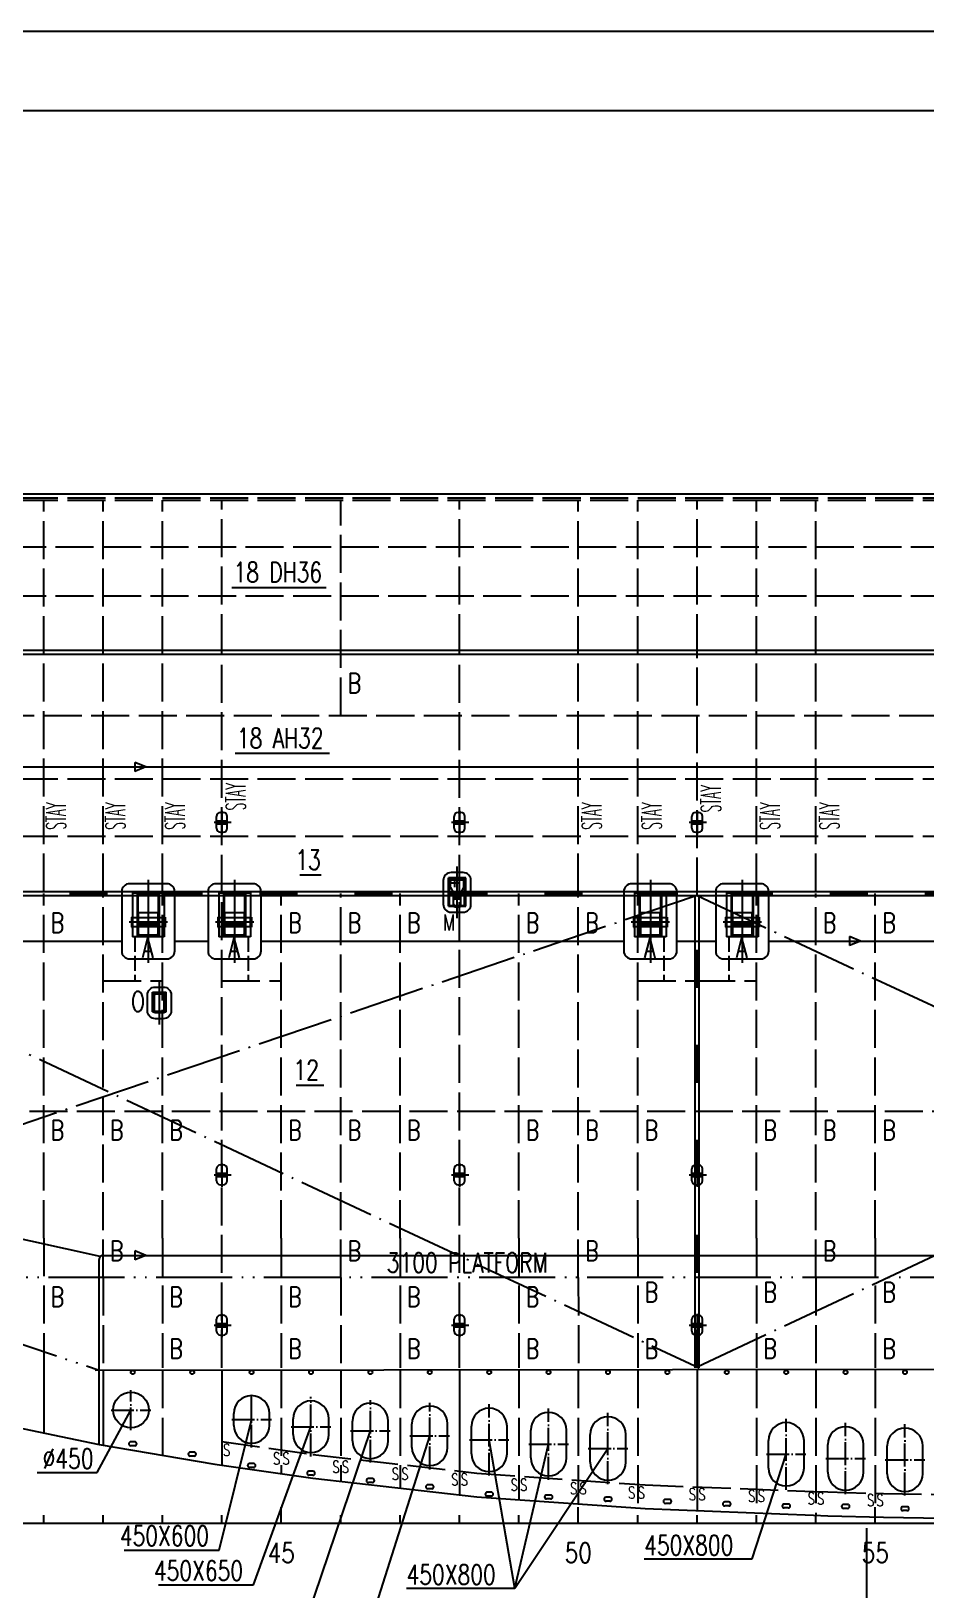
# Model space of a CAD drawing. Extents: x 373818 to 564480, y 322172 to 634257.
# Drawn here: x 444682 to 455978, y 332288 to 351972 of the extents above; entities that cross this region are included whole.
import ezdxf
from ezdxf.enums import TextEntityAlignment as Align

# ---------------------------------------------------------------- set-up
doc = ezdxf.new("R2010")
doc.units = 0
doc.header["$LTSCALE"] = 40
doc.header["$MEASUREMENT"] = 0
for name, pattern in [('ACAD_ISO02W100', [15, 12, -3]), ('ACAD_ISO03W100', [30, 12, -18]), ('ACAD_ISO04W100', [30.5, 24, -3, 0.5, -3]), ('ACAD_ISO05W100', [34, 24, -3, 0.5, -3, 0.5, -3]), ('DASHDOT', [1, 0.5, -0.25, 0, -0.25]), ('HIDDEN', [0.375, 0.25, -0.125])]:
    doc.linetypes.add(name, pattern=pattern)
doc.layers.get('0').update_dxf_attribs({"linetype": 'CONTINUOUS'})
for name, color, linetype in [('BT_ENG', 7, 'CONTINUOUS'), ('C-CEN', 4, 'ACAD_ISO04W100'), ('C-CON', 4, 'CONTINUOUS'), ('C-DAS', 4, 'ACAD_ISO02W100'), ('FRAME', 7, 'CONTINUOUS'), ('Y-CON', 2, 'CONTINUOUS'), ('Y-DAS', 2, 'ACAD_ISO02W100'), ('Y-H', 2, 'ACAD_ISO03W100'), ('Y-PH', 2, 'ACAD_ISO05W100')]:
    doc.layers.add(name, color=color, linetype=linetype)
doc.styles.add('ROMANS', font='romans.shx', dxfattribs={"width": 0.75, "height": 250, "bigfont": 'hzdx.shx'})

# ---------------------------------------------------------------- blocks, each defined once
blk = doc.blocks.new('A$C75882CA2')
at = {"layer": 'C-CON'}
for p, q in [((0, 57.23831520974636), (136.0676377064083, 114.4766304192599)), ((0, 57.23831520974636), (136.0676377064083, 2.328306436538696e-10)), ((136.0676377064083, 2.328306436538696e-10), (136.0676377064083, 114.4766304192599))]:
    blk.add_line(p, q, dxfattribs=at)
blk = doc.blocks.new('POT')
at = {"color": 90, "linetype": 'Continuous'}
for p, q in [((-0.9925530907421489, 0), (1.166671234090245, 0)), ((-0.6750000000001819, -0.75), (-0.6750000000001819, 0.75)), ((-0.6750000000001819, 0.1999999999534339), (0.6750000000001819, 0.1999999999534339)), ((-0.1750000000001819, 1.25), (0.1750000000001819, 1.250000000232831)), ((0, 1.440322933252901), (0, -1.517255435232073)), ((0.6750000000001819, -0.75), (0.6750000000001819, 0.7500000002328306)), ((-0.6750000000001819, -0.1999999999534339), (0.6750000000001819, -0.1999999999534339)), ((-0.1750000000001819, -1.25), (0.1750000000001819, -1.25))]:
    blk.add_line(p, q, dxfattribs=at)
for centre, start, end in [((-0.1750000000001819, 0.75), 90, 180), ((0.1750000000001819, 0.7500000002328306), 0, 90), ((-0.1750000000001819, -0.75), 180, 270), ((0.1750000000001819, -0.75), 270, 0)]:
    blk.add_arc(centre, 0.5, start, end, dxfattribs=at)
blk = doc.blocks.new('A$C08F25C4B')
at = {"color": 3, "linetype": 'DASHDOT'}
blk.add_line((-1.455191522836685e-10, -6.333333435002714), (-1.455191522836685e-10, 1), dxfattribs=at)
at = {"color": 5, "linetype": 'HIDDEN'}
for p, q in [((-1.133333333622431, -4.200000094249845), (-1.133333333622431, -0.8666667293291539)), ((-1.133333333622431, -0.8666667293291539), (1.133333333389601, -0.8666667293291539)), ((-0.933333333581686, -4.250307583715767), (-0.933333333581686, -0.8666667293291539)), ((-0.933333333581686, -1.066666730446741), (0.9333333333488554, -1.066666730446741)), ((0.9333333333488554, -4.250307583715767), (0.9333333333488554, -0.8666667293291539)), ((1.133333333389601, -4.200000094249845), (1.133333333389601, -0.8666667293291539)), ((-1.133333333622431, -4.200000094249845), (-0.933333333581686, -4.200000094249845)), ((-0.933333333581686, -4.066666759783402), (-0.7821367206925061, -4.066666759783402)), ((-0.933333333581686, -4.250307583715767), (0.9333333333488554, -4.250307583715767)), ((0.7821367205760907, -4.066666759783402), (0.9333333333488554, -4.066666759783402)), ((0.9333333333488554, -4.200000094249845), (1.133333333389601, -4.200000094249845))]:
    blk.add_line(p, q, dxfattribs=at)
at = {"color": 7, "linetype": 'Continuous'}
for p, q in [((-0.8000000002211891, -4.240000037709251), (-0.8000000002211891, -1.333333351416513)), ((0.7999999999883585, -4.240000037709251), (0.8000000000174623, -1.333333351416513))]:
    blk.add_line(p, q, dxfattribs=at)
at = {"color": 7}
for p, q in [((0.6666666666569654, -1.200000017182902), (-0.6666666668606922, -1.200000017182902)), ((-0.7821367206925061, -4.066666759783402), (0.7821367205760907, -4.066666759783402)), ((0.6666666666278616, -4.133333427133039), (-0.666666666889796, -4.133333426900208)), ((0.6666666666278616, -4.373333372175694), (-0.666666666889796, -4.373333371710032))]:
    blk.add_line(p, q, dxfattribs=at)
blk.add_lwpolyline([(0.6666666669771075, -5.333333434769884), (-0.666666667064419, -5.333333435002714, -0.414213562373095), (-2.000000000436557, -4.000000092433766), (-2.000000000436557, -1.333333333255723, -0.414213562373095), (-0.6666666668606922, 0), (0.6666666668606922, 0, -0.414213562373095), (2.000000000203727, -1.333333333255723), (2.000000000203727, -4.000000101514161, -0.4142135623475221)], format="xyb", close=True, dxfattribs=at)
at = {"color": 7, "linetype": 'Continuous', "extrusion": (0, 0, -1)}
for centre, major_axis, ratio, start_param, end_param in [((-0.6666666668606922, -1.333333351416513), (-0.09428090447608467, 0.09428090447608467), 0.9999999989975119, 5.497787143280894, 7.068583471078279), ((0.6666666666569654, -1.333333351416513), (0.09428090447184034, 0.09428090447184041), 0.9999999971230389, -0.785398164835929, 0.7853981648359287), ((-0.6666666668606922, -4.000000092433766), (-0.09428090459683973, 0.09428090459683972), 0.9999999987642173, 3.926990817777936, 5.497787143164246), ((-0.666666666889796, -4.240000037709251), (0.09428090448032903, 0.09428090448032903), 0.9999999989074766, 2.356194489818887, 3.926990817533503), ((0.6666666666278616, -4.000000092666596), (0.09428090475575139, 0.09428090475575142), 0.9999999969211424, 0.7853981649368769, 2.35619448882572), ((0.6666666666278616, -4.240000037709251), (0.0942809047554483, 0.0942809047554483), 0.9999999969275729, 0.7853981649336617, 2.356194488828935)]:
    blk.add_ellipse(centre, major_axis=major_axis, ratio=ratio, start_param=start_param, end_param=end_param, dxfattribs=at)
blk = doc.blocks.new('*X118')
at = {"color": 0}
for p, q in [((45016.56986430842, -1105591.827123129), (45022.20348385148, -1105586.193503586)), ((45016.56986430858, -1105589.705802785), (45020.08216350806, -1105586.193503586)), ((45016.56986430875, -1105587.584482441), (45017.96084316465, -1105586.193503585)), ((45016.61560235704, -1105593.902705424), (45024.27894996405, -1105586.239357817)), ((45018.44612453646, -1105594.193503588), (45024.56986430872, -1105588.069763816)), ((45020.56744487981, -1105594.193503588), (45024.56986430856, -1105590.191084159)), ((45022.68876522315, -1105594.193503588), (45024.56986430842, -1105592.312404503))]:
    blk.add_line(p, q, dxfattribs=at)
blk = doc.blocks.new('A$C0C446545')
at = {"color": 3, "linetype": 'DASHDOT'}
for p, q in [((0, -7.666666774312034), (0, 1)), ((0.2666666669538245, -1.800000013783574), (-1.066666667873506, -1.800000013783574)), ((-0.4000000004598405, -2.466666685417295), (-0.4000000004598405, -1.133333341917023)), ((0.666666667413665, -3.933333419961855), (-0.666666667413665, -3.933333419961855))]:
    blk.add_line(p, q, dxfattribs=at)
at = {"color": 5, "linetype": 'HIDDEN'}
for p, q in [((-1.466666668333346, -5.666666823206469), (-1.466666668333346, -0.8666667300276458)), ((1.466666668333346, -0.8666667297948152), (-1.466666668333346, -0.8666667300276458)), ((-1.266666668117978, -5.666666823206469), (-1.266666668117978, -0.8666667297948152)), ((1.266666668088874, -1.066666731378064), (-1.266666668117978, -1.066666731145233)), ((1.266666668088874, -5.6666668234393), (1.266666668088874, -0.8666667297948152)), ((1.466666668333346, -5.6666668234393), (1.466666668333346, -0.8666667297948152)), ((-1.466666668333346, -5.666666823206469), (1.466666668333346, -5.6666668234393)), ((-1.266666668117978, -5.514889009762555), (1.266666668088874, -5.514889009762555))]:
    blk.add_line(p, q, dxfattribs=at)
at = {"color": 7, "linetype": 'Continuous'}
for p, q in [((-1.133333334611962, -2.533333352766931), (-1.133333334611962, -1.466666677733883)), ((1.133333334611962, -2.533333352766931), (1.133333334611962, -1.466666677733883)), ((-0.6000000004423782, -5.506666765548289), (-0.6000000004423782, -3.400000082561746)), ((-0.5333333339949604, -4.400000090477988), (-0.5333333339367528, -3.466666749445722)), ((-0.4666666671982966, -3.400000082328916), (0.4666666671982966, -3.400000082328916)), ((0.466666667140089, -4.466666757594794), (-0.4666666672565043, -4.466666757594794)), ((0.5333333339367528, -3.466666749678552), (0.5333333338785451, -4.400000090477988)), ((0.6000000005878974, -5.506666765315458), (0.6000000005878974, -3.400000082561746))]:
    blk.add_line(p, q, dxfattribs=at)
at = {"color": 7}
for p, q in [((-1.133333334611962, -2.533333352766931), (-0.6000000004423782, -3.400000082561746)), ((-0.8666666676581372, -1.200000009033829), (0.8666666676581372, -1.200000009033829)), ((0.6000000005878974, -3.400000082561746), (1.133333334611962, -2.533333352766931)), ((-0.3333333334594499, -5.600000099511817), (0.3333333336340729, -5.600000099511817)), ((-0.3333333334594499, -5.773333434248343), (0.3333333336340729, -5.773333434015512))]:
    blk.add_line(p, q, dxfattribs=at)
blk.add_lwpolyline([(2.333333335991483, -5.333333441056311), (2.333333336020587, -1.333333333255723, 0.414213562373095), (1.000000002677552, 0), (-1.000000001135049, 0, 0.414213562373095), (-2.333333335991483, -1.333333333488554), (-2.333333335991483, -5.333333430811763, 0.414213562373095), (-1.000000002648449, -6.666666774312034), (1.000000002648449, -6.666666774312034, 0.4142135623714967)], format="xyb", close=True, dxfattribs=at)
for centre, major_axis, ratio, start_param, end_param in [((-0.8666666676581372, -1.466666677733883), (0.1885618091554437, 0.1885618091554437), 0.9999999998027771, 0.7853981634960596, 2.356194490093733), ((-0.4000000004598405, -1.800000013783574), (0.3299831660260679, 0.3299831660260679), 0.9999999999999998, 3.307422224985147e-09, 6.283185310487008), ((0.8666666676581372, -1.466666677733883), (-0.1885618091554437, 0.1885618091554437), 0.9999999998027773, 3.926990817085853, 5.497787143683526), ((-0.3333333334594499, -5.333333430811763), (-0.1885618091760232, 0.1885618091760232), 0.9999999996936377, 0.7853981635506293, 2.356194490039163), ((-0.3333333334594499, -5.506666765548289), (-0.1885618091760232, 0.1885618091760232), 0.9999999996936377, 0.7853981635506293, 2.356194490039163), ((0.3333333336340729, -5.333333430811763), (0.1885618091554437, 0.1885618091554437), 0.9999999998027771, 3.926990817085853, 5.497787143683526), ((0.3333333336340729, -5.506666765315458), (0.1885618091554437, 0.1885618091554437), 0.9999999998027771, 3.926990817085853, 5.497787143683526)]:
    blk.add_ellipse(centre, major_axis=major_axis, ratio=ratio, start_param=start_param, end_param=end_param, dxfattribs=at)
at = {"color": 7, "linetype": 'Continuous'}
for centre, major_axis, ratio, start_param, end_param in [((-0.4666666671982966, -3.466666749445722), (0.04714045230227158, 0.04714045230227158), 0.9999999983606968, 0.7853981642170998, 2.356194489372693), ((-0.4666666672565043, -4.400000090477988), (-0.04714045230227158, 0.04714045230227159), 0.9999999983606968, 0.7853981642170997, 2.356194489372693), ((0.4666666671982966, -3.466666749678552), (-0.04714045235049238, 0.04714045235049238), 0.9999999998073206, 3.926990817083581, 5.497787143685798), ((0.466666667140089, -4.400000090477988), (0.04714045230227158, 0.04714045230227158), 0.9999999983606968, 3.926990817806893, 5.497787142962486)]:
    blk.add_ellipse(centre, major_axis=major_axis, ratio=ratio, start_param=start_param, end_param=end_param, dxfattribs=at)
at = {"color": 2, "xscale": 0.1333333334769122, "yscale": 0.1333333344664425, "zscale": 0.1333333333333332}
blk.add_blockref('*X118', (-6002.742655387905, 147408.0935996855), dxfattribs=at)
blk = doc.blocks.new('A$C76640EC8')
at = {"color": 3, "linetype": 'DASHDOT'}
for p, q in [((-9.094947017729282e-13, 5.349999999860302), (4.547473508864641e-13, -5.149999788496643)), ((2.420000000208802, 0), (-2.41999999997779, 0))]:
    blk.add_line(p, q, dxfattribs=at)
at = {"color": 5, "linetype": 'HIDDEN'}
for p, q in [((-2.00000000007185, 3.700000000186265), (2.00000000029786, 3.700000000186265)), ((-2.00000000007185, 3.700000000186265), (-2.000000000069576, -1.850000044330955)), ((-1.400000000058753, 3.700000000186265), (-1.40000000005648, -1.850000044330955)), ((-1.400000000058753, 3.550000000046566), (1.400000000284763, 3.550000000046566)), ((1.400000000284763, 3.700000000186265), (1.400000000287037, -1.850000044330955)), ((2.00000000029786, 3.700000000186265), (2.000000000300133, -1.850000044330955)), ((-2.119999999872562, 0.6250000004656613), (-1.999999999967713, 0.6250000004656613)), ((-2.119999999872562, 0.6250000004656613), (-2.119999999872562, -0.6250000006984919)), ((-1.999999999967713, 0.5750000004190952), (1.999999999968622, 0.5750000004190952)), ((-1.984999999574939, 0.5750000004190952), (-1.994999999817082, 0.5650000001769513)), ((-1.994999999811625, 0.5650000001769513), (-1.994999999811625, -0.5650000004097819)), ((-1.984999999574939, 0.5750000004190952), (-1.984999999574939, -0.5750000006519258)), ((1.984999999575848, 0.5750000004190952), (1.994999999817992, 0.5650000001769513)), ((1.984999999575848, 0.5750000004190952), (1.984999999575848, -0.5750000006519258)), ((1.994999999812535, 0.5650000001769513), (1.994999999812535, -0.5650000004097819)), ((2.119999999873471, 0.6250000004656613), (1.999999999968622, 0.6250000004656613)), ((2.119999999873471, 0.6250000004656613), (2.119999999873471, -0.6250000006984919)), ((-2.119999999872562, -0.6250000006984919), (-1.999999999967713, -0.6250000006984919)), ((-1.999999999967713, -0.5750000006519258), (1.999999999968622, -0.5750000006519258)), ((2.000000000300133, -1.850000044330955), (-2.000000000069576, -1.850000044330955)), ((-1.984999999574939, -0.5750000006519258), (-1.994999999817082, -0.5650000004097819)), ((1.400000000287037, -1.762149308808148), (-1.40000000005648, -1.762149308808148)), ((1.984999999575848, -0.5750000006519258), (1.994999999817992, -0.5650000004097819)), ((2.119999999873471, -0.6250000006984919), (1.999999999968622, -0.6250000006984919))]:
    blk.add_line(p, q, dxfattribs=at)
at = {"color": 1, "linetype": 'Continuous'}
blk.add_line((-1.25000000002683, 0.6000000124331564), (1.25000000002774, 0.6000000124331564), dxfattribs=at)
at = {"color": 7, "linetype": 'Continuous'}
for p, q in [((-1.25000000002683, -0.2330157570540905), (1.25000000002774, -0.2330157570540905)), ((-1.25000000002683, -0.3500029905699193), (1.25000000002774, -0.3500029905699193))]:
    blk.add_line(p, q, dxfattribs=at)
for points in [[(3.350000000072214, -3.649999788496643), (3.350000000071759, 3.849999999860302, 0.414213562373095), (2.350000000071759, 4.849999999860302), (-2.350000000074033, 4.849999999860302, 0.414213562373095), (-3.350000000074033, 3.849999999860302), (-3.350000000073578, -3.649999788496643, 0.414213562373095), (-2.350000000073578, -4.649999788496643), (2.350000000084492, -4.649999788496643, 0.41421356236956)], [(1.075000000052569, -1.649995596613735), (-1.07500000004984, -1.649995596613735, -0.4142135623729816), (-1.275000000049658, -1.449995596660301), (-1.275000000051477, 3.25, -0.4142135623732367), (-1.075000000051659, 3.449999999953434), (1.07500000005075, 3.449999999953434, -0.4142135623729535), (1.275000000050568, 3.25), (1.275000000052387, -1.449995596660301, -0.4142135623732365)], [(1.050000000028376, -1.649995596613735, 0.414213562373095), (1.250000000028194, -1.449995596660301), (1.25000000002774, 1.15000000083819), (-1.25000000002683, 1.15000000083819), (-1.25000000002683, -1.449995596660301, 0.414213562373095), (-1.050000000027012, -1.649995596613735)]]:
    blk.add_lwpolyline(points, format="xyb", close=True, dxfattribs=at)

msp = doc.modelspace()

# ---------------------------------------------------------------- linework, layer by layer
at = {"color": 2}
msp.add_line((418280.0053250678, 350971.5503269851), (563380.0053250678, 350971.5503269881), dxfattribs=at)
for p, q in [((453064.9961420273, 335090.2937785737), (453064.9961420273, 341055.2937785736)), ((453114.9961420273, 335090.2937785737), (453114.9961420273, 341055.2937785736)), ((445554.6408029679, 336495.7383972727), (440339.9961420273, 337648.3406536835)), ((445516.740172382, 333769.9933686819), (445941.7587002146, 334558.1864041702)), ((444756.3798566961, 333769.9933686819), (445516.740172382, 333769.9933686819)), ((447839.996142027, 333130.2937785737), (447839.996142027, 333330.2937785737)), ((451589.996142027, 333130.2937785737), (451589.996142027, 333330.2937785737)), ((455339.996142027, 333130.2937785737), (455339.996142027, 333330.2937785737)), ((420539.9961420269, 333130.2937785737), (463592.6957212205, 333130.2937785736)), ((444839.996142027, 333130.2937785737), (444839.996142027, 333230.2937785737)), ((445589.996142027, 333130.2937785737), (445589.996142027, 333230.2937785737)), ((446339.996142027, 333130.2937785737), (446339.996142027, 333230.2937785737)), ((447089.996142027, 333130.2937785737), (447089.996142027, 333230.2937785737)), ((448589.996142027, 333130.2937785737), (448589.996142027, 333230.2937785737)), ((449339.996142027, 333130.2937785737), (449339.996142027, 333230.2937785737)), ((450089.996142027, 333130.2937785737), (450089.996142027, 333230.2937785737)), ((450839.996142027, 333130.2937785737), (450839.996142027, 333230.2937785737)), ((452339.996142027, 333130.2937785737), (452339.996142027, 333230.2937785737)), ((453089.996142027, 333130.2937785737), (453089.996142027, 333230.2937785737)), ((453839.996142027, 333130.2937785737), (453839.996142027, 333230.2937785737)), ((454589.996142027, 333130.2937785737), (454589.996142027, 333230.2937785737)), ((455229.2961420272, 333064.7187109825), (455229.2961420271, 331115.7187109825))]:
    msp.add_line(p, q)
at = {"linetype": 'ACAD_ISO05W100'}
msp.add_line((444089.9961420273, 335547.6014708814), (445539.9961420272, 335060.3671282071), dxfattribs=at)
for points in [[(440339.9961420273, 344155.3830582133), (512339.9961420272, 344155.3830582134)], [(440339.9961420273, 344105.3830582133), (512339.9961420272, 344105.3830582134)], [(431239.996142027, 342680.3830582128), (458989.996142027, 342680.3830582097)], [(440339.9961420273, 341105.2937785736), (465439.9961420271, 341105.2937785736)], [(440339.9961420273, 341055.2937785736), (465439.9961420271, 341055.2937785736)]]:
    msp.add_lwpolyline(points)
msp.add_circle((445941.7587002146, 334558.1864041702), 225)
at = {"layer": 'BT_ENG'}
msp.add_line((415780.0053250678, 351971.5503269881), (564380.0053250678, 351971.5503269881), dxfattribs=at)
at = {"layer": 'C-CEN'}
for p, q in [((453089.9961420273, 341055.2937785736), (440339.9961420274, 336730.2937785737)), ((440364.9961420273, 341055.2937785736), (453114.9961420273, 335090.2937785737)), ((453089.9961420273, 335102.7349550443), (465839.996142027, 341080.2937785736)), ((453089.9961420274, 341055.2937785736), (465839.996142027, 335090.2937785737))]:
    msp.add_line(p, q, dxfattribs=at)
at = {"layer": 'C-CEN', "ltscale": 0.3}
for p, q in [((445941.7587002146, 334301.8864011667), (445941.7587002147, 334809.7331589183)), ((447464.9961420267, 334083.3406316671), (447464.9961420267, 334773.3406316671)), ((448214.9961420268, 333972.734112914), (448214.9961420269, 334723.3406316671)), ((448964.9961420267, 333893.7865252278), (448964.9961420267, 334683.3406316671)), ((449714.9961420265, 333808.7297893513), (449714.9961420266, 334648.2838957906)), ((450464.996142027, 333730.3116875426), (450464.996142027, 334630.3116875426)), ((445691.7587002146, 334558.1864041702), (446191.7587002146, 334558.1864041702)), ((447214.9961420267, 334439.9590896258), (447714.9961420267, 334439.9590896258)), ((451214.9961420269, 333678.1697721081), (451214.996142027, 334578.1697721081)), ((451964.9961420268, 333623.3406316669), (451964.9961420269, 334523.3406316669)), ((454214.996142027, 333549.1069324838), (454214.9961420271, 334449.1069324838)), ((447964.9961420269, 334347.734112914), (448464.9961420268, 334347.734112914)), ((448714.9961420267, 334294.2324187887), (449214.9961420267, 334294.2324187887)), ((449464.9961420266, 334233.7297893515), (449964.9961420265, 334233.7297893515)), ((454964.996142027, 333497.3897222105), (454964.996142027, 334397.3897222105)), ((455714.9961420272, 333479.5686665738), (455714.9961420273, 334379.5686665738)), ((450214.996142027, 334180.3116875426), (450714.996142027, 334180.3116875426)), ((450964.996142027, 334128.1697721081), (451464.9961420269, 334128.1697721081)), ((451714.9961420269, 334073.3406316669), (452214.9961420268, 334073.3406316669)), ((453964.9961420271, 333999.1069324838), (454464.996142027, 333999.1069324838)), ((454714.996142027, 333947.3897222105), (455214.996142027, 333947.3897222105)), ((455464.9961420273, 333929.5686665738), (455964.9961420272, 333929.5686665738))]:
    msp.add_line(p, q, dxfattribs=at)
at = {"layer": 'C-CON'}
for p, q in [((440319.9961420273, 346130.2937785739, 50.00000000000853), (465859.996142027, 346130.2937785739, 50.00000000000853)), ((447214.287134842, 344947.651478954), (448406.3182289554, 344947.651478954)), ((447257.1718338439, 342852.2139051497), (448449.2029279573, 342852.2139051497)), ((448074.4798851728, 341315.5999209609), (448344.9345247733, 341315.5999209609)), ((448026.4902047069, 338662.3801618489), (448378.8855702524, 338662.3801618489)), ((445539.9961420272, 334123.2840577822), (445539.9961420272, 336460.3830582134)), ((445589.9961420272, 336510.3830582134), (465939.9961420271, 336510.3830582133)), ((447239.9961420267, 334364.9590896259), (447239.9961420267, 334514.9590896259)), ((447689.9961420267, 334364.9590896259), (447689.9961420267, 334514.9590896259)), ((447989.9961420268, 334247.7341129141), (447989.9961420269, 334447.7341129142)), ((448439.9961420268, 334247.7341129141), (448439.9961420268, 334447.7341129141)), ((447057.2690877225, 332790.2098212724), (447464.9961420267, 334428.3406316671)), ((447487.2690877225, 332350.2098212724), (448214.9961420269, 334347.734112914)), ((448177.2690877224, 331960.7360274293), (448964.9961420267, 334294.2324187887)), ((448739.9961420267, 334168.7865252279), (448739.9961420267, 334418.786525228)), ((449189.9961420267, 334168.7865252279), (449189.9961420267, 334418.7865252279)), ((449489.9961420265, 334083.7297893515), (449489.9961420265, 334383.7297893515)), ((449939.9961420265, 334083.7297893515), (449939.9961420265, 334383.7297893515)), ((450239.996142027, 334005.3116875428), (450239.996142027, 334355.3116875428)), ((450689.996142027, 334005.3116875428), (450689.996142027, 334355.3116875428)), ((450989.9961420269, 333953.1697721082), (450989.996142027, 334303.1697721082)), ((451439.9961420269, 333953.1697721082), (451439.996142027, 334303.1697721082)), ((451739.9961420268, 333898.3406316671), (451739.9961420269, 334248.3406316671)), ((452189.9961420268, 333898.3406316671), (452189.9961420269, 334248.3406316671)), ((445990.1018013613, 334156.8179334018), (445939.8904826928, 334156.8179334018)), ((445990.1018013613, 334106.8179334017), (445939.8904826928, 334106.8179334017)), ((448857.2690877224, 331520.7360274293), (449714.9961420265, 334228.506842571)), ((450787.2690877225, 332310.2098212724), (450464.996142027, 334180.3116875426)), ((450787.2690877225, 332310.2098212724), (451214.996142027, 334128.1697721081)), ((450787.2690877225, 332310.2098212724), (451964.9961420269, 334073.3406316669)), ((453989.996142027, 333824.1069324839), (453989.9961420271, 334174.1069324839)), ((454439.996142027, 333824.1069324839), (454439.9961420271, 334174.1069324839)), ((454739.996142027, 333772.3897222106), (454739.996142027, 334122.3897222106)), ((455189.996142027, 333772.3897222106), (455189.996142027, 334122.3897222106)), ((455489.9961420272, 333754.5686665739), (455489.9961420273, 334104.5686665739)), ((455939.9961420272, 333754.5686665739), (455939.9961420273, 334104.5686665739)), ((446740.1018013613, 334026.9831305785), (446689.8904826928, 334026.9831305785)), ((446740.1018013613, 333976.9831305785), (446689.8904826928, 333976.9831305785)), ((447490.1018013611, 333882.5338102156), (447439.8904826926, 333882.5338102156)), ((453787.2690877227, 332681.1469816483), (454214.9961420271, 333999.106932484)), ((447490.1018013611, 333832.5338102156), (447439.8904826926, 333832.5338102156)), ((448240.1018013612, 333784.8874497035), (448189.8904826927, 333784.8874497035)), ((448240.1018013612, 333734.8874497035), (448189.8904826927, 333734.8874497035)), ((448990.1018013611, 333692.3222146257), (448939.8904826926, 333692.3222146257)), ((448990.1018013611, 333642.3222146257), (448939.8904826926, 333642.3222146257)), ((449740.1018013614, 333613.8412376838), (449689.8904826929, 333613.8412376838)), ((449740.1018013614, 333563.8412376838), (449689.8904826929, 333563.8412376838)), ((450490.1018013612, 333520.9753826698), (450439.8904826927, 333520.9753826698)), ((450490.1018013612, 333470.9753826698), (450439.8904826927, 333470.9753826698)), ((451240.1018013613, 333485.0961163057), (451189.8904826928, 333485.0961163057)), ((451990.1018013612, 333457.0122172267), (451939.8904826927, 333457.0122172267)), ((451240.1018013613, 333435.0961163057), (451189.8904826928, 333435.0961163057)), ((451990.1018013612, 333407.0122172267), (451939.8904826927, 333407.0122172267)), ((452740.1018013615, 333429.5098899128), (452689.890482693, 333429.5098899128)), ((452740.1018013615, 333379.5098899128), (452689.890482693, 333379.5098899128)), ((453490.1018013615, 333397.0646835301), (453439.890482693, 333397.0646835301)), ((453490.1018013615, 333347.0646835301), (453439.890482693, 333347.0646835301)), ((454240.1018013614, 333371.0960910731), (454189.8904826929, 333371.0960910731)), ((454240.1018013614, 333321.0960910731), (454189.8904826929, 333321.0960910731)), ((454990.1018013613, 333366.1907889823), (454939.8904826928, 333366.1907889823)), ((454990.1018013613, 333316.1907889823), (454939.8904826928, 333316.1907889823)), ((455740.1018013615, 333337.7707253523), (455689.890482693, 333337.7707253523)), ((455740.1018013615, 333287.7707253523), (455689.890482693, 333287.7707253523)), ((445858.0753015592, 332790.2098212724), (447057.2690877225, 332790.2098212724)), ((452422.1074630047, 332681.1469816483), (453787.2690877227, 332681.1469816483)), ((446288.0753015592, 332350.2098212724), (447487.2690877225, 332350.2098212724)), ((449422.1074630045, 332310.2098212724), (450787.2690877225, 332310.2098212724))]:
    msp.add_line(p, q, dxfattribs=at)
for points in [[(441584.996142027, 340480.3830582125), (445824.9961362158, 340480.3830582113)], [(446494.9961362158, 340480.3830582111), (446914.996142854, 340480.383058211)], [(447584.9961428687, 340480.383058211), (452164.996142755, 340480.3830582105)], [(452834.9961427698, 340480.3830582104), (453324.9961427277, 340480.3830582104)], [(453994.9961427424, 340480.3830582103), (458574.9961430548, 340480.3830582098)]]:
    msp.add_lwpolyline(points, dxfattribs=at)
for centre in [(445964.9961420269, 335035.2937785738), (446714.9961420269, 335035.2937785737), (447464.9961420269, 335035.2937785737), (448214.9961420268, 335035.2937785738), (448964.9961420267, 335035.2937785738), (449714.996142027, 335035.2937785737), (450464.996142027, 335035.2937785737), (451214.9961420269, 335035.2937785737), (451964.9961420268, 335035.2937785737), (452714.9961420271, 335035.2937785737), (453464.9961420271, 335035.2937785737), (454214.996142027, 335035.2937785737), (454964.9961420269, 335035.2937785737), (455714.9961420271, 335035.2937785737)]:
    msp.add_circle(centre, 25, dxfattribs=at)
for centre, radius, start, end in [((445589.9961420272, 336460.3830582134), 50, 89.99999999999984, 180.0000000000014), ((447464.9961420267, 334514.9590896259), 225, 0, 180), ((448214.9961420268, 334447.7341129141), 225, 0, 180), ((448964.9961420267, 334418.7865252279), 225, 0, 180), ((449714.9961420265, 334383.7297893515), 225, 0, 180), ((450464.996142027, 334355.3116875428), 225, 0, 180), ((451214.9961420269, 334303.1697721082), 225, 0, 180), ((451964.9961420268, 334248.3406316671), 225, 0, 180), ((447464.9961420266, 334364.9590896259), 225, 180, 0), ((448214.9961420267, 334247.7341129141), 225, 180, 0), ((454214.996142027, 334174.1069324839), 225, 0, 180), ((454964.996142027, 334122.3897222106), 225, 0, 180), ((455714.9961420272, 334104.5686665739), 225, 0, 180), ((445939.8904826928, 334131.8179334017), 25, 90, 270), ((445990.1018013613, 334131.8179334017), 25, 270, 90), ((448964.9961420266, 334168.7865252279), 225, 180, 0), ((449714.9961420264, 334083.7297893515), 225, 180, 0), ((446689.8904826928, 334001.9831305785), 25, 90, 270), ((446740.1018013613, 334001.9831305785), 25, 270, 90), ((447439.8904826926, 333857.5338102156), 25, 90, 270), ((447490.1018013611, 333857.5338102156), 25, 270, 90), ((450464.9961420269, 334005.3116875428), 225, 180, 0), ((451214.9961420269, 333953.1697721082), 225, 180, 0), ((451964.9961420267, 333898.3406316671), 225, 180, 0), ((448189.8904826927, 333759.8874497035), 25, 90, 270), ((448240.1018013612, 333759.8874497035), 25, 270, 90), ((448939.8904826926, 333667.3222146257), 25, 90, 270), ((448990.1018013611, 333667.3222146257), 25, 270, 90), ((454214.996142027, 333824.1069324839), 225, 180, 0), ((454964.9961420269, 333772.3897222106), 225, 180, 0), ((455714.9961420271, 333754.5686665739), 225, 180, 0), ((449689.8904826929, 333588.8412376838), 25, 90, 270), ((449740.1018013614, 333588.8412376838), 25, 270, 90), ((450439.8904826927, 333495.9753826698), 25, 90, 270), ((450490.1018013612, 333495.9753826698), 25, 270, 90), ((451189.8904826928, 333460.0961163057), 25, 90, 270), ((451240.1018013613, 333460.0961163057), 25, 270, 90), ((451939.8904826927, 333432.0122172267), 25, 90, 270), ((451990.1018013612, 333432.0122172267), 25, 270, 90), ((452689.890482693, 333404.5098899128), 25, 90, 270), ((452740.1018013615, 333404.5098899128), 25, 270, 90), ((453439.890482693, 333372.0646835301), 25, 90, 270), ((453490.1018013615, 333372.0646835301), 25, 270, 90), ((454189.8904826929, 333346.0960910731), 25, 90, 270), ((454240.1018013614, 333346.0960910731), 25, 270, 90), ((454939.8904826928, 333341.1907889823), 25, 90, 270), ((454990.1018013613, 333341.1907889823), 25, 270, 90), ((455689.890482693, 333312.7707253523), 25, 90, 270), ((455740.1018013615, 333312.7707253523), 25, 270, 90)]:
    msp.add_arc(centre, radius, start, end, dxfattribs=at)
at = {"layer": 'C-DAS'}
for p, q in [((440339.9961420273, 346080.2937785739, 50.00000000000853), (465890.642892094, 346080.2937785739, 50.00000000000853)), ((440339.9961420273, 346050.2937785739, 50.00000000000853), (512339.996142027, 346050.2937785739, 50.00000000000853)), ((444839.996142027, 336730.3830582133), (444839.996142027, 341080.2937785736)), ((445589.9961420271, 336230.2937785737), (445589.996142027, 341080.2937785736)), ((446339.996142027, 336730.3830582133), (446339.996142027, 341080.2937785736)), ((447839.996142027, 336730.3830582133), (447839.996142027, 341080.2937785736)), ((448589.9961420274, 336230.2937785737), (448589.9961420271, 341080.2937785736)), ((449339.996142027, 336730.3830582133), (449339.996142027, 341080.2937785736)), ((450839.9961420271, 336730.3830582133), (450839.9961420271, 341080.2937785736)), ((451589.9961420274, 336230.2937785737), (451589.9961420272, 341080.2937785736)), ((452339.9961420271, 336730.3830582133), (452339.9961420271, 341080.2937785736)), ((453839.9961420271, 336730.3830582133), (453839.9961420271, 341080.2937785736)), ((454589.9961420271, 336230.2937785737), (454589.9961420271, 341080.2937785736)), ((455339.996142027, 336730.3830582133), (455339.9961420271, 341080.2937785736)), ((444839.996142027, 336730.3830582132), (444839.996142027, 335295.5837074292)), ((446339.996142027, 336730.3830582132), (446339.996142027, 335090.2937785737)), ((447839.996142027, 336730.3830582132), (447839.996142027, 335090.2937785737)), ((449339.996142027, 336730.3830582132), (449339.996142027, 335090.2937785737)), ((450839.9961420271, 336730.3830582132), (450839.9961420271, 335090.2937785737)), ((452339.9961420271, 336730.3830582132), (452339.9961420271, 335090.2937785737)), ((453839.9961420271, 336730.3830582132), (453839.9961420271, 335090.2937785737)), ((455339.996142027, 336730.3830582132), (455339.996142027, 335090.2937785737))]:
    msp.add_line(p, q, dxfattribs=at)
for points in [[(436589.9961420269, 345460.2937785736), (516669.9211297562, 345460.2937785737)], [(436589.9961420269, 344840.2937785737), (517400.3971845618, 344840.2937785737)], [(426839.996142027, 343330.2937785739), (515339.9961420272, 343330.2937785742)], [(440339.9961117473, 342530.2937785739), (470339.9961420271, 342530.293778574)], [(425339.996142027, 341805.2937785739), (515339.9961420272, 341805.2937785742)], [(445589.996142084, 339980.2937782942), (446339.9961420839, 339980.2937782942)], [(447089.9961420272, 339980.2937782941), (447839.9961420271, 339980.2937782942)], [(452339.9961419137, 339980.2937782957), (453089.9961419136, 339980.2937782958)], [(453089.9961419136, 339980.2937782958), (453839.9961420271, 339980.2937782958)], [(447089.996142027, 334161.2197737381), (448239.9957212169, 333995.8157767137), (450310.9957212169, 333760.9457767137), (452434.7957212169, 333613.2937767137), (454559.8957212169, 333529.1779767137), (454739.9957212169, 333523.7139767137), (455443.5957212169, 333503.9001767137), (459498.0957212169, 333439.1337867137), (461239.9957212169, 333431.8851367137), (463592.6957212169, 333430.2937785737), (465339.9957212169, 333430.2937785737), (504739.9957212169, 333430.2937785737), (505984.1957212169, 333430.2937785737), (506739.9957212169, 333430.4595367137), (507378.6957212169, 333430.9802567137), (510360.6957212169, 333449.3554767137), (513239.9957212169, 333532.6257767137), (515284.4957212169, 333659.0137767137), (516280.9957212169, 333745.4997767137), (516839.9961420267, 333808.5999122448)]]:
    msp.add_lwpolyline(points, dxfattribs=at)
at = {"layer": 'Y-CON'}
for p, q in [((444839.9961420271, 335295.5837074292), (444839.9961420271, 334270.0738285299)), ((445489.9961420272, 335060.2937785738), (465939.996142027, 335090.2937785737)), ((445589.9961420271, 335060.2937785738), (445589.9961420271, 334114.6756842812)), ((447089.996142027, 335060.2937785737), (447089.996142027, 333861.2197737381)), ((450089.9961420271, 335060.2937785737), (450089.9961420274, 333486.0091138282)), ((453089.9961420273, 335060.2937785737), (453089.9961420273, 333287.3596053538))]:
    msp.add_line(p, q, dxfattribs=at)
msp.add_lwpolyline([(431989.9957212169, 338605.5837767137), (434323.1957212169, 337801.1037767137), (435239.9957212169, 337476.5337767137), (438336.8957212169, 336332.5037767137), (438489.9957212169, 336275.7637767137), (439722.4957212169, 335819.8237767137), (441739.9957212169, 335100.8937767137), (442369.5957212169, 334896.0937767137), (442704.5957212169, 334794.2937767137), (444106.9957212169, 334423.7837767137), (445542.0957212169, 334122.8437767137), (447002.7957212169, 333873.7617767137), (448239.9957212169, 333695.8157767137), (450310.9957212169, 333460.9457767137), (452434.7957212169, 333313.2937767137), (454559.8957212169, 333229.1779767137), (454739.9957212169, 333223.7139767137), (455443.5957212169, 333203.9001767137), (459498.0957212169, 333139.1337867137), (461239.9957212169, 333131.8851367137), (463592.6957212169, 333130.2937785737), (465339.9957212169, 333130.2937785737), (504739.9957212169, 333130.2937785737)], dxfattribs=at)
at = {"layer": 'Y-DAS'}
for p, q in [((444839.996142027, 341105.2937785736), (444839.996142027, 346050.2937785738)), ((445589.996142027, 341105.2937785736), (445589.996142027, 346050.2937785738)), ((446339.996142027, 341105.2937785736), (446339.9961420269, 346050.2937785738)), ((447089.9961420271, 344130.3830582132), (447089.9961420271, 346050.2937785738)), ((448589.996142027, 343330.293778574), (448589.996142027, 346050.2937785738)), ((450089.9961420271, 344130.383058213), (450089.9961420271, 346050.2937785738)), ((451589.9961420272, 341105.2937785736), (451589.9961420272, 346050.2937785738)), ((452339.9961420271, 341105.2937785736), (452339.9961420272, 346050.2937785738)), ((453089.9961420273, 344130.383058213), (453089.9961420272, 346050.2937785738)), ((453839.9961420271, 341105.2937785736), (453839.9961420272, 346050.2937785738)), ((454589.996142027, 341105.2937785736), (454589.996142027, 346050.2937785738)), ((447089.9961420271, 335090.2937785737), (447089.9961420271, 344130.3830582133)), ((450089.9961420272, 335090.2937785737), (450089.9961420271, 344130.3830582133)), ((453089.9961420273, 341055.2937785736), (453089.9961420273, 344130.3830582133)), ((515339.9961420272, 338330.2937785737), (440339.9961420274, 338330.2937785736)), ((445589.9961420271, 336230.2937785737), (445591.7123045452, 335060.4429954381)), ((448589.9961420274, 336230.2937785737), (448591.7058483569, 335064.843963962)), ((451589.9961420274, 336230.2937785737), (451591.6993921684, 335069.2449324859)), ((454589.9961420271, 336230.2937785737), (454589.9961420271, 335060.2937785737)), ((446339.996142027, 335060.2937785738), (446339.996142027, 333986.7839200585)), ((447839.9961420269, 335060.2937785737), (447839.9961420268, 333753.3475622929)), ((448589.9961420269, 335060.2937785738), (448589.996142027, 333656.1225855811)), ((449339.9961420268, 335060.2937785738), (449339.9961420268, 333571.0658497047)), ((450839.996142027, 335060.2937785737), (450839.996142027, 333435.2078839733)), ((451589.996142027, 335060.2937785737), (451589.996142027, 333372.0264010035)), ((452339.9961420269, 335060.2937785737), (452339.9961420269, 333319.8844855689)), ((453839.9961420271, 335060.2937785737), (453839.9961420273, 333257.6730729555)), ((454589.9961420271, 335060.2937785737), (454589.9961420271, 333228.2647690552)), ((455339.996142027, 335060.2937785737), (455339.996142027, 333302.772418197))]:
    msp.add_line(p, q, dxfattribs=at)
at = {"layer": 'Y-DAS', "ltscale": 0.4}
for p, q in [((445989.996136218, 340535.2937726112), (445989.996136218, 339980.2937782942)), ((447419.9961363735, 340535.2937726112), (447419.9961363735, 339980.2937782942)), ((452669.99613626, 340535.2937726128), (452669.99613626, 339980.2937782957)), ((453489.9961361962, 340535.2937726128), (453489.9961361962, 339980.2937782957))]:
    msp.add_line(p, q, dxfattribs=at)
at = {"layer": 'Y-H'}
msp.add_line((453089.9961420273, 335090.2937785737), (453089.9961420273, 341055.2937785736), dxfattribs=at)
msp.add_lwpolyline([(440364.9961420273, 341080.2937785736), (465439.9961420271, 341080.2937785736)], dxfattribs=at)
at = {"layer": 'Y-PH'}
msp.add_line((470339.9961420271, 336230.2937785739), (444089.9961420273, 336230.2937785737), dxfattribs=at)

# ---------------------------------------------------------------- block references
at = {"color": 90, "linetype": 'Continuous', "xscale": 100, "yscale": 100, "zscale": 100}
for p in [(447089.996142027, 341980.2937785742), (450089.996142027, 341980.2937785742), (453089.996142027, 341980.2937785742), (447089.996142027, 337529.2937785495), (450089.996142027, 337529.2937785495), (453089.996142027, 337529.2937785495), (447089.996142027, 335629.2937785495), (450089.996142027, 335629.2937785495), (453089.996142027, 335629.2937785495)]:
    msp.add_blockref('POT', p, dxfattribs=at)
at = {"color": 7, "linetype": 'Continuous'}
for name, p, xscale, yscale, zscale in [('A$C0C446545', (450059.9961355053, 341345.293784781), 75, 75, 75), ('A$C76640EC8', (446159.9961362256, 340720.2937770335), 100.0000000007276, 99.99999999417923, 99.99999999999993), ('A$C76640EC8', (447249.9961363429, 340720.2937770335), 100.0000000007276, 99.99999999417923, 99.99999999999993), ('A$C76640EC8', (452499.9961362294, 340720.2937773129), 100.0000000007276, 99.99999999417923, 99.99999999999993), ('A$C76640EC8', (453659.9961362038, 340720.2937773129), 100.0000000007276, 99.99999999417923, 99.99999999999993), ('A$C08F25C4B', (446300.4917147119, 339900.2937801756), 75, 75, 75)]:
    msp.add_blockref(name, p, dxfattribs=dict(at, xscale=xscale, yscale=yscale, zscale=zscale))
at = {"layer": 'C-CON', "rotation": 180}
for p in [(446128.2000443573, 342737.6213734229), (455151.4629349073, 340537.6213734201), (446128.2000443573, 336567.6213734232)]:
    msp.add_blockref('A$C75882CA2', p, dxfattribs=at)

# ---------------------------------------------------------------- texts
at = {"style": 'ROMANS'}
for s, height, width, p in [('18 DH36', 250, 0.75, (447237.5585587588, 345013.6973048702)), ('B', 250, 0.75, (448677.2648299939, 343612.7189554241)), ('18 AH32', 250, 0.75, (447280.4432577607, 342918.2597310659)), ('13', 250, 0.75, (448017.7021205754, 341381.6457468772)), ('B', 250, 0.75, (444927.2648299938, 340586.7380812695)), ('B', 250, 0.75, (447927.2648299938, 340586.7380812695)), ('B', 250, 0.75, (448677.2648299939, 340586.7380812694)), ('B', 250, 0.75, (449427.2648299939, 340586.7380812694)), ('M', 200, 0.75, (449882.1360550745, 340614.9018218524)), ('B', 250, 0.75, (450927.264829994, 340586.7380812694)), ('B', 250, 0.75, (451677.264829994, 340586.7380812695)), ('B', 250, 0.75, (454677.264829994, 340586.7380812694)), ('B', 250, 0.75, (455427.2648299939, 340586.7380812694)), ('A', 250, 0.75, (446079.6989530518, 340270.8957770573)), ('A', 250, 0.75, (447169.6989531476, 340270.8957770571)), ('A', 250, 0.75, (452419.6989530385, 340270.895777058)), ('A', 250, 0.75, (453579.6989530107, 340270.8957770581)), ('O', 250, 0.75, (445941.4183905992, 339591.7440391732)), ('12', 250, 0.75, (447993.8438216607, 338728.4259877652)), ('B', 250, 0.75, (444927.2648299938, 337967.3841916787)), ('B', 250, 0.75, (445677.2648299939, 337967.3841916785)), ('B', 250, 0.75, (446427.2648299938, 337967.3841916785)), ('B', 250, 0.75, (447927.2648299938, 337967.3841916787)), ('B', 250, 0.75, (448677.2648299939, 337967.3841916785)), ('B', 250, 0.75, (449427.2648299939, 337967.3841916785)), ('B', 250, 0.75, (450927.264829994, 337967.3841916786)), ('B', 250, 0.75, (451677.264829994, 337967.3841916787)), ('B', 250, 0.75, (452427.264829994, 337967.3841916786)), ('B', 250, 0.75, (453927.2648299939, 337967.3841916785)), ('B', 250, 0.75, (454677.264829994, 337967.3841916785)), ('B', 250, 0.75, (455427.2648299939, 337967.3841916785)), ('B', 250, 0.75, (445677.2648299941, 336444.3184119678)), ('B', 250, 0.75, (448677.2648299943, 336444.3184119678)), ('B', 250, 0.75, (451677.2648299943, 336444.3184119678)), ('B', 250, 0.75, (454677.2648299941, 336444.3184119678)), ('B', 250, 0.75, (444927.2648299938, 335862.2415650854)), ('B', 250, 0.75, (446427.2648299938, 335862.2415650853)), ('B', 250, 0.75, (447927.2648299938, 335862.2415650854)), ('B', 250, 0.75, (449427.2648299939, 335862.2415650853)), ('B', 250, 0.75, (450927.264829994, 335862.2415650854)), ('B', 250, 0.75, (452427.264829994, 335922.2415650854)), ('B', 250, 0.75, (453927.2648299939, 335922.2415650853)), ('B', 250, 0.75, (455427.2648299939, 335922.2415650853)), ('B', 250, 0.75, (446427.2648299938, 335207.294912039)), ('B', 250, 0.75, (447927.2648299938, 335207.2949120391)), ('B', 250, 0.75, (449427.2648299939, 335207.294912039)), ('B', 250, 0.75, (450927.264829994, 335207.2949120391)), ('B', 250, 0.75, (452427.264829994, 335207.2949120391)), ('B', 250, 0.75, (453927.2648299939, 335207.294912039)), ('B', 250, 0.75, (455427.2648299939, 335207.294912039)), ('S', 150, 0.7, (447105.1209168973, 333978.3284185273)), ('S', 150, 0.7, (447735.7780224649, 333870.9698085874)), ('S', 150, 0.7, (447855.120916897, 333870.9698085874)), ('S', 150, 0.7, (448485.778022465, 333765.4040676237)), ('S', 150, 0.7, (448605.1209168971, 333765.4040676237)), ('S', 150, 0.7, (449235.7780224648, 333676.7227704354)), ('S', 150, 0.7, (449355.120916897, 333676.7227704354)), ('S', 150, 0.7, (449985.7780224654, 333604.9614919072)), ('S', 150, 0.7, (450105.1209168975, 333604.9614919072)), ('S', 150, 0.7, (450735.7780224651, 333538.2206706405)), ('S', 150, 0.7, (450855.1209168973, 333538.2206706405)), ('S', 150, 0.7, (451485.7780224651, 333493.7066471094)), ('S', 150, 0.7, (451605.1209168973, 333493.7066471094)), ('S', 150, 0.7, (452219.7156016533, 333440.1109892075)), ('S', 150, 0.7, (452339.0584960854, 333440.1109892075)), ('S', 150, 0.7, (452985.7780224654, 333418.9710034243)), ('S', 150, 0.7, (453105.1209168975, 333418.9710034243)), ('S', 150, 0.7, (453735.7780224652, 333397.1340526568)), ('S', 150, 0.7, (453855.1209168974, 333397.1340526568)), ('S', 150, 0.7, (454485.7780224652, 333366.0022770814)), ('S', 150, 0.7, (454605.1209168973, 333366.0022770814)), ('S', 150, 0.7, (455235.7780224651, 333345.7320068105)), ('S', 150, 0.7, (455355.1209168973, 333345.7320068105)), ('450X600', 250, 0.75, (445802.0178542432, 332844.5338051764)), ('450X800', 250, 0.75, (452422.0178542434, 332725.4709655524)), ('450X650', 250, 0.75, (446232.0178542432, 332404.5338051764)), ('450X800', 250, 0.75, (449422.0178542432, 332354.5338051764))]:
    msp.add_text(s, height=height, dxfattribs=dict(at, width=width)).set_placement(p)
at = {"style": 'ROMANS', "width": 0.45}
for p in [(447389.0870419107, 342132.0288020484), (453389.0870419108, 342106.8973798486), (445120.0711150829, 341887.3053651259), (445870.0711150824, 341887.3053651261), (446622.5714950874, 341887.3053651259), (451884.8352077784, 341887.3053651261), (452642.4232777617, 341887.3053651259), (454134.8352077788, 341887.3053651259), (454884.835207779, 341887.3053651259)]:
    msp.add_text('STAY', height=250, rotation=90, dxfattribs=at).set_placement(p)
at = {"insert": (449171.6546592003, 336544.8299658083), "char_height": 250, "width": 4189.5335, "attachment_point": 1, "style": 'ROMANS'}
msp.add_mtext('3100 PLATFORM', dxfattribs=at)
at = {"insert": (445148.5575117426, 333944.1461551801), "char_height": 250, "attachment_point": 5, "style": 'ROMANS'}
msp.add_mtext('\\A1;∅450', dxfattribs=at)
at = {"layer": 'FRAME', "style": 'ROMANS', "width": 0.8}
for s, p in [('45', (447839.996142027, 332755.2937785737)), ('50', (451589.996142027, 332755.2937785737)), ('55', (455339.996142027, 332755.2937785737))]:
    msp.add_text(s, height=250, dxfattribs=at).set_placement(p, align=Align.MIDDLE)

doc.saveas('drawing.dxf')
